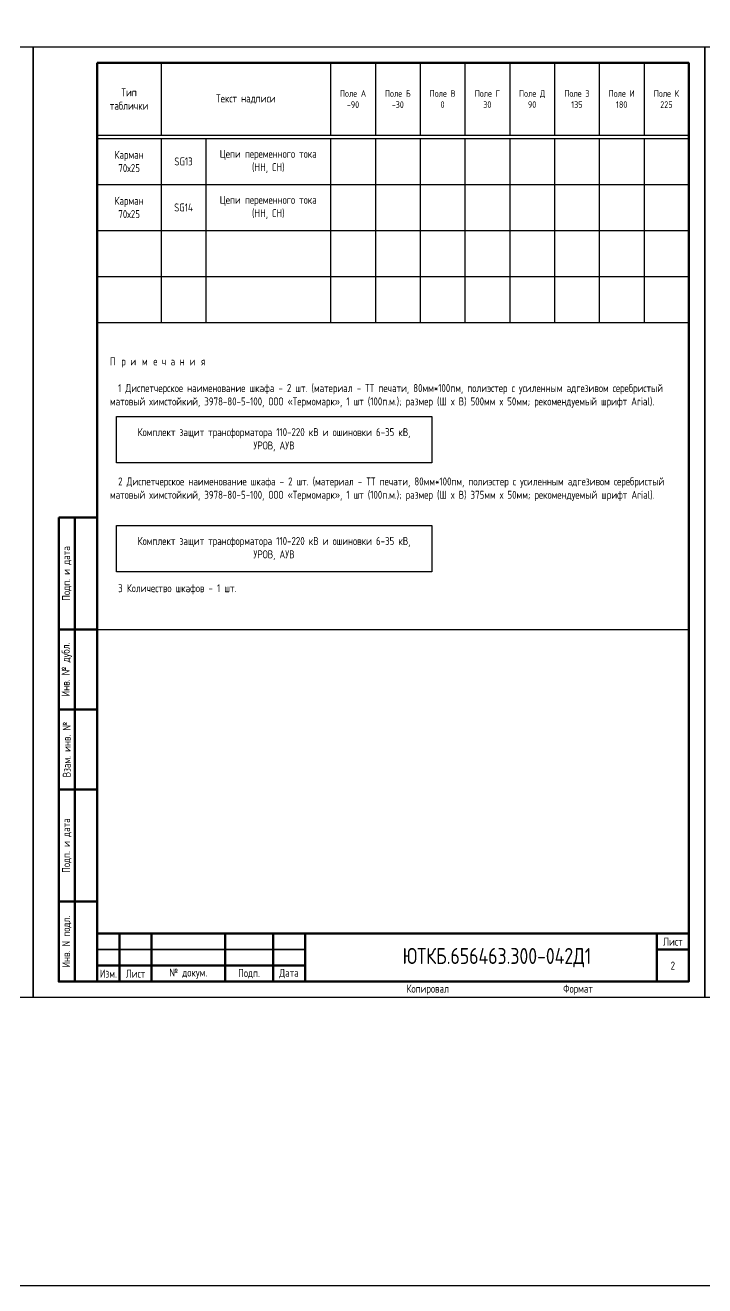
# Model space of a CAD drawing. Header units: millimetres. Extents: x -1117 to 5846, y -90 to 586.
# Drawn here: x -632.5 to -420, y -90 to 303.8 of the extents above; entities that cross this region are included whole.
import ezdxf

# ---------------------------------------------------------------- set-up
doc = ezdxf.new("R2010")
doc.units = ezdxf.units.MM
doc.styles.add('Gost_type_A', font='GOST_A.TTF')

# ---------------------------------------------------------------- blocks, each defined once
blk = doc.blocks.new('Формат_А4')
blk.add_lwpolyline([(0, 297), (0, 0), (-210, 0), (-210, 297)], close=True)
at = {"lineweight": 50}
blk.add_lwpolyline([(-190, 292), (-5, 292), (-5, 5), (-190, 5)], close=True, dxfattribs=at)
blk = doc.blocks.new('*T20')
at = {"color": 0, "linetype": 'ByBlock', "lineweight": -2, "transparency": 16777216}
for p, q in [((0, 0), (185, 0)), ((0, 0), (0, -232.43)), ((20, 0), (20, -22.61)), ((73, 0), (73, -22.61)), ((87, 0), (87, -22.61)), ((101, 0), (101, -22.61)), ((115, 0), (115, -22.61)), ((129, 0), (129, -22.61)), ((143, 0), (143, -22.61)), ((157, 0), (157, -22.61)), ((171, 0), (171, -22.61)), ((185, 0), (185, -232.43)), ((210, 0), (395, 0)), ((210, 0), (210, -81.08)), ((230, 0), (230, -22.61)), ((283, 0), (283, -22.61)), ((297, 0), (297, -22.61)), ((311, 0), (311, -22.61)), ((325, 0), (325, -22.61)), ((339, 0), (339, -22.61)), ((353, 0), (353, -22.61)), ((367, 0), (367, -22.61)), ((381, 0), (381, -22.61)), ((395, 0), (395, -81.08)), ((0, -22.61), (185, -22.61)), ((0, -23.61), (185, -23.61)), ((20, -23.61), (20, -232.43)), ((34, -23.61), (34, -232.43)), ((73, -23.61), (73, -232.43)), ((87, -23.61), (87, -232.43)), ((101, -23.61), (101, -232.43)), ((115, -23.61), (115, -232.43)), ((129, -23.61), (129, -232.43)), ((143, -23.61), (143, -232.43)), ((157, -23.61), (157, -232.43)), ((171, -23.61), (171, -232.43)), ((210, -22.61), (395, -22.61)), ((210, -23.61), (395, -23.61)), ((230, -23.61), (230, -81.08)), ((244, -23.61), (244, -81.08)), ((283, -23.61), (283, -81.08)), ((297, -23.61), (297, -81.08)), ((311, -23.61), (311, -81.08)), ((325, -23.61), (325, -81.08)), ((339, -23.61), (339, -81.08)), ((353, -23.61), (353, -81.08)), ((367, -23.61), (367, -81.08)), ((381, -23.61), (381, -81.08)), ((0, -33.28), (185, -33.28)), ((210, -37.97), (395, -37.97)), ((0, -42.95), (185, -42.95)), ((0, -52.62), (185, -52.62)), ((210, -52.34), (395, -52.34)), ((0, -62.29), (185, -62.29)), ((210, -66.71), (395, -66.71)), ((0, -71.96), (185, -71.96)), ((0, -81.98), (185, -81.98)), ((210, -81.08), (395, -81.08)), ((0, -92.37), (185, -92.37)), ((0, -102.93), (185, -102.93)), ((0, -117.12), (185, -117.12)), ((0, -131.85), (185, -131.85)), ((0, -146.22), (185, -146.22)), ((0, -160.59), (185, -160.59)), ((0, -174.96), (185, -174.96)), ((0, -189.32), (185, -189.32)), ((0, -203.69), (185, -203.69)), ((0, -218.06), (185, -218.06)), ((0, -232.43), (185, -232.43))]:
    blk.add_line(p, q, dxfattribs=at)
at = {"color": 0, "transparency": 16777216, "char_height": 2.5, "attachment_point": 5, "style": 'Gost_type_A'}
for s, insert, width in [('Тип таблички', (10, -11.3), 17), ('Текст надписи', (46.5, -11.3), 50), ('{\\H0.83333x;\\C256;Поле А \\P-90}', (80, -11.3), 11), ('{\\H0.83333x;\\C256;Поле Б\\P-30}', (94, -11.3), 11), ('{\\H0.83333x;\\C256;Поле В\\P0}', (108, -11.3), 11), ('{\\H0.83333x;\\C256;Поле Г\\P30}', (122, -11.3), 11), ('{\\H0.83333x;\\C256;Поле Д\\P90}', (136, -11.3), 11), ('{\\H0.83333x;\\C256;Поле З\\P135}', (150, -11.3), 11), ('{\\H0.83333x;\\C256;Поле И\\P180}', (164, -11.3), 11), ('{\\H0.83333x;\\C256;Поле К\\P225}', (178, -11.3), 11), ('Тип таблички', (220, -11.3), 17), ('Текст надписи', (256.5, -11.3), 50), ('{\\H0.83333x;\\C256;Поле А \\P-90}', (290, -11.3), 11), ('{\\H0.83333x;\\C256;Поле Б\\P-30}', (304, -11.3), 11), ('{\\H0.83333x;\\C256;Поле В\\P0}', (318, -11.3), 11), ('{\\H0.83333x;\\C256;Поле Г\\P30}', (332, -11.3), 11), ('{\\H0.83333x;\\C256;Поле Д\\P90}', (346, -11.3), 11), ('{\\H0.83333x;\\C256;Поле З\\P135}', (360, -11.3), 11), ('{\\H0.83333x;\\C256;Поле И\\P180}', (374, -11.3), 11), ('{\\H0.83333x;\\C256;Поле К\\P225}', (388, -11.3), 11), ('Карман\\P70х25', (10, -28.44), 17), ('A1', (27, -28.44), 11), ('ИЭУ', (53.5, -28.44), 36), ('Карман\\P70х25', (220, -30.79), 17), ('{\\C256;Цепи переменного тока\\C5; \\C256;(НН, СН)}', (263.5, -30.79), 36), ('SG13', (237, -30.79), 11), ('Карман\\P70х25', (10, -38.11), 17), ('A1.1', (27, -38.11), 11), ('ИЧМ ИЭУ', (53.5, -38.11), 36), ('Карман\\P70х25', (220, -45.16), 17), ('{\\C256;Цепи переменного тока\\C5; \\C256;(НН, СН)}', (263.5, -45.16), 36), ('Карман\\P70х25', (10, -47.78), 17), ('A2', (27, -47.78), 11), ('ИЭУ', (53.5, -47.78), 36), ('SG14', (237, -45.16), 11), ('Карман\\P70х25', (10, -57.45), 17), ('A2.1', (27, -57.45), 11), ('ИЧМ ИЭУ', (53.5, -57.45), 36), ('Карман\\P70х25', (10, -67.12), 17), ('HL1', (27, -67.12), 11), ('Вызов', (53.5, -67.12), 36), ('Карман\\P70х25', (10, -76.97), 17), ('Цепи переменного тока \\PВ (В1) ВН', (53.5, -76.97), 36), ('SG1', (27, -76.97), 11), ('Карман\\P70х25', (10, -87.18), 17), ('SG2', (27, -87.18), 11), ('Цепи переменного тока \\PОВ (В2) ВН', (53.5, -87.18), 36), ('Карман\\P70х25', (10, -97.65), 17), ('SG3', (27, -97.65), 11), ('Карман\\P70х25', (10, -110.03), 17), ('SG4', (27, -110.03), 11), ('Карман\\P70х25', (10, -124.49), 17), ('SG5', (27, -124.49), 11), ('Карман\\P70х25', (10, -139.04), 17), ('SG6', (27, -139.04), 11), ('Карман\\P70х25', (10, -153.41), 17), ('SG7', (27, -153.41), 11), ('Карман\\P70х25', (10, -167.77), 17), ('SG8', (27, -167.77), 11), ('Карман\\P70х25', (10, -182.14), 17), ('SG9', (27, -182.14), 11), ('Карман\\P70х25', (10, -196.51), 17), ('SG10', (27, -196.51), 11), ('Карман\\P70х25', (10, -210.87), 17), ('{\\C256;Цепи переменного напряжения ВН}', (53.5, -210.87), 36), ('SG11', (27, -210.87), 11), ('Карман\\P70х25', (10, -225.24), 17), ('SG12', (27, -225.24), 11), ('{\\C256;Цепи переменного тока\\C5; \\C256;(НН, СН)}', (53.5, -225.24), 36)]:
    blk.add_mtext(s, dxfattribs=dict(at, insert=insert, width=width))
at = {"transparency": 16777216, "char_height": 2.5, "width": 36, "attachment_point": 5, "style": 'Gost_type_A'}
for s, insert in [('Цепи переменного тока (НН, СН)', (53.5, -97.65)), ('Цепи переменного тока (НН, СН)', (53.5, -110.03)), ('{\\C256;Цепи переменного тока РЗН1}', (53.5, -124.49)), ('{\\C256;Цепи переменного тока РЗН2}', (53.5, -139.04)), ('Цепи переменного напряжения (НН, СН)', (53.5, -153.41)), ('Цепи переменного напряжения (НН, СН)', (53.5, -167.77)), ('Цепи переменного напряжения (НН, СН)', (53.5, -182.14)), ('Цепи переменного напряжения (НН, СН)', (53.5, -196.51))]:
    blk.add_mtext(s, dxfattribs=dict(at, insert=insert))
blk = doc.blocks.new('Штамп левый нижний')
at = {"lineweight": 50}
for points in [[(-12, 145), (-7, 145), (-7, 110), (-12, 110)], [(-7, 145), (0, 145), (0, 110), (-7, 110)], [(-12, 110), (-7, 110), (-7, 85), (-12, 85)], [(-7, 110), (0, 110), (0, 85), (-7, 85)], [(-12, 85), (-7, 85), (-7, 60), (-12, 60)], [(-7, 85), (0, 85), (0, 60), (-7, 60)], [(-12, 60), (-7, 60), (-7, 25), (-12, 25)], [(-7, 60), (0, 60), (0, 25), (-7, 25)], [(-12, 25), (-7, 25), (-7, 0), (-12, 0)], [(-7, 25), (0, 25), (0, 0), (-7, 0)]]:
    blk.add_lwpolyline(points, close=True, dxfattribs=at)
at = {"char_height": 2.5, "attachment_point": 5, "rotation": 90, "style": 'Gost_type_A'}
for s, insert, width in [('Подп. и дата', (-9.5, 127.5), 35), ('Инв. № дубл.', (-9.5, 97.5), 25), ('Взам. инв. №', (-9.5, 72.5), 25), ('Подп. и дата', (-9.5, 42.5), 35), ('Инв. N подл.', (-9.5, 12.5), 25)]:
    blk.add_mtext(s, dxfattribs=dict(at, insert=insert, width=width))
blk = doc.blocks.new('Штамп малый нижний')
at = {"lineweight": 50}
for points in [[(-185, 15), (-178, 15), (-178, 5), (-185, 5)], [(-178, 15), (-168, 15), (-168, 5), (-178, 5)], [(-168, 15), (-145, 15), (-145, 5), (-168, 5)], [(-145, 15), (-130, 15), (-130, 5), (-145, 5)], [(-130, 15), (-120, 15), (-120, 5), (-130, 5)], [(-120, 15), (-10, 15), (-10, 0), (-120, 0)], [(-10, 15), (0, 15), (0, 10), (-10, 10)], [(-10, 10), (0, 10), (0, 0), (-10, 0)], [(-185, 5), (-178, 5), (-178, 0), (-185, 0)], [(-178, 5), (-168, 5), (-168, 0), (-178, 0)], [(-168, 5), (-145, 5), (-145, 0), (-168, 0)], [(-145, 5), (-130, 5), (-130, 0), (-145, 0)], [(-130, 5), (-120, 5), (-120, 0), (-130, 0)]]:
    blk.add_lwpolyline(points, close=True, dxfattribs=at)
for points in [[(-185, 15), (-178, 15), (-178, 10), (-185, 10)], [(-178, 15), (-168, 15), (-168, 10), (-178, 10)], [(-168, 15), (-145, 15), (-145, 10), (-168, 10)], [(-145, 15), (-130, 15), (-130, 10), (-145, 10)], [(-130, 15), (-120, 15), (-120, 10), (-130, 10)], [(-185, 10), (-178, 10), (-178, 5), (-185, 5)], [(-178, 10), (-168, 10), (-168, 5), (-178, 5)], [(-168, 10), (-145, 10), (-145, 5), (-168, 5)], [(-145, 10), (-130, 10), (-130, 5), (-145, 5)], [(-130, 10), (-120, 10), (-120, 5), (-130, 5)]]:
    blk.add_lwpolyline(points, close=True)
at = {"char_height": 2.5, "style": 'Gost_type_A'}
for s, insert, width, attachment_point in [('Лист', (-5, 12.5), 10, 5), ('№ докум.', (-156.5, 2.5), 23, 5), ('Подп.', (-137.5, 2.5), 15, 5), ('Дата', (-125, 2.5), 10, 5), ('Изм.', (-181.5, 2.5), 7, 5), ('Лист', (-173, 2.5), 10, 5), ('Копировал', (-75, -2.53), 13.1202, 6), ('Формат', (-30, -2.53), 13.1202, 6)]:
    blk.add_mtext(s, dxfattribs=dict(at, insert=insert, width=width, attachment_point=attachment_point))
blk = doc.blocks.new('*T32')
at = {"color": 0, "linetype": 'ByBlock', "lineweight": -2, "transparency": 16777216}
for p, q in [((0, 0), (185, 0)), ((0, 0), (0, -81.08)), ((20, 0), (20, -22.61)), ((73, 0), (73, -22.61)), ((87, 0), (87, -22.61)), ((101, 0), (101, -22.61)), ((115, 0), (115, -22.61)), ((129, 0), (129, -22.61)), ((143, 0), (143, -22.61)), ((157, 0), (157, -22.61)), ((171, 0), (171, -22.61)), ((185, 0), (185, -81.08)), ((0, -22.61), (185, -22.61)), ((0, -23.61), (185, -23.61)), ((20, -23.61), (20, -81.08)), ((34, -23.61), (34, -81.08)), ((73, -23.61), (73, -81.08)), ((87, -23.61), (87, -81.08)), ((101, -23.61), (101, -81.08)), ((115, -23.61), (115, -81.08)), ((129, -23.61), (129, -81.08)), ((143, -23.61), (143, -81.08)), ((157, -23.61), (157, -81.08)), ((171, -23.61), (171, -81.08)), ((0, -37.97), (185, -37.97)), ((0, -52.34), (185, -52.34)), ((0, -66.71), (185, -66.71)), ((0, -81.08), (185, -81.08))]:
    blk.add_line(p, q, dxfattribs=at)
at = {"color": 0, "transparency": 16777216, "char_height": 2.5, "attachment_point": 5, "style": 'Gost_type_A'}
for s, insert, width in [('Тип таблички', (10, -11.3), 17), ('Текст надписи', (46.5, -11.3), 50), ('{\\H0.83333x;\\C256;Поле А \\P-90}', (80, -11.3), 11), ('{\\H0.83333x;\\C256;Поле Б\\P-30}', (94, -11.3), 11), ('{\\H0.83333x;\\C256;Поле В\\P0}', (108, -11.3), 11), ('{\\H0.83333x;\\C256;Поле Г\\P30}', (122, -11.3), 11), ('{\\H0.83333x;\\C256;Поле Д\\P90}', (136, -11.3), 11), ('{\\H0.83333x;\\C256;Поле З\\P135}', (150, -11.3), 11), ('{\\H0.83333x;\\C256;Поле И\\P180}', (164, -11.3), 11), ('{\\H0.83333x;\\C256;Поле К\\P225}', (178, -11.3), 11), ('Карман\\P70х25', (10, -30.79), 17), ('{\\C256;Цепи переменного тока\\C5; \\C256;(НН, СН)}', (53.5, -30.79), 36), ('SG13', (27, -30.79), 11), ('Карман\\P70х25', (10, -45.16), 17), ('{\\C256;Цепи переменного тока\\C5; \\C256;(НН, СН)}', (53.5, -45.16), 36), ('SG14', (27, -45.16), 11)]:
    blk.add_mtext(s, dxfattribs=dict(at, insert=insert, width=width))

msp = doc.modelspace()

# ---------------------------------------------------------------- linework, layer by layer
msp.add_line((-610, 115), (-425, 115))
for points in [[(-1117.42, 586), (5845.64, 586), (5845.64, -90), (-1117.42, -90)], [(-604, 181.52), (-505.4, 181.52), (-505.4, 167.02), (-604, 167.02)], [(-604, 147.52), (-505.4, 147.52), (-505.4, 133.02), (-604, 133.02)]]:
    msp.add_lwpolyline(points, close=True)

# ---------------------------------------------------------------- block references
at = {"color": 1}
for name, p in [('Формат_А4', (-630, 0)), ('Формат_А4', (-420, 0)), ('Формат_А4', (-210, 0)), ('Штамп левый нижний', (-610, 5)), ('Штамп малый нижний', (-425, 5))]:
    msp.add_blockref(name, p, dxfattribs=at)
for name, p in [('*T20', (-820, 292)), ('*T32', (-610, 292))]:
    msp.add_blockref(name, p)

# ---------------------------------------------------------------- texts
at = {"char_height": 2.5, "style": 'Gost_type_A'}
for s, insert, width, attachment_point in [('\\pxql;{\\T2;\\C0;Примечания\\P\\P\\T1;  1 }Диспетчерское наименование шкафа - {\\C6;2 шт}. (материал - ТТ печати, 80мм*100пм, полиэстер с усиленным адгезивом серебристый матовый химстойкий, 3978-80-5-100, ООО «Термомарк», 1 шт (100п.м.); размер (Ш х В) {\\C6;500мм} х 50мм; рекомендуемый шрифт Arial).\\P\\P\\P\\P\\P\\P  2 Диспетчерское наименование шкафа - {\\C6;2 шт.} (материал - ТТ печати, 80мм*100пм, полиэстер с усиленным адгезивом серебристый матовый химстойкий, 3978-80-5-100, ООО «Термомарк», 1 шт (100п.м.); размер (Ш х В) 375мм х 50мм; рекомендуемый шрифт Arial).\\P\\P\\P\\P\\P\\P\\P  3 Количество шкафов - 1 шт.', (-606, 200), 175, 1), ('Комплект защит трансформатора 110-220 кВ и ошиновки 6-35 кВ,\\PУРОВ, АУВ ', (-554.7, 174.27), 98.6, 5), ('Комплект защит трансформатора 110-220 кВ и ошиновки 6-35 кВ,\\PУРОВ, АУВ ', (-554.7, 140.27), 98.6, 5), ('2', (-430, 10), 10, 5)]:
    msp.add_mtext(s, dxfattribs=dict(at, insert=insert, width=width, attachment_point=attachment_point))
at = {"color": 1, "insert": (-485, 12.5), "char_height": 5, "width": 120, "attachment_point": 5, "style": 'Gost_type_A'}
msp.add_mtext('{\\C256;ЮТКБ.656463.300-042Д1}', dxfattribs=at)

doc.saveas('drawing.dxf')
